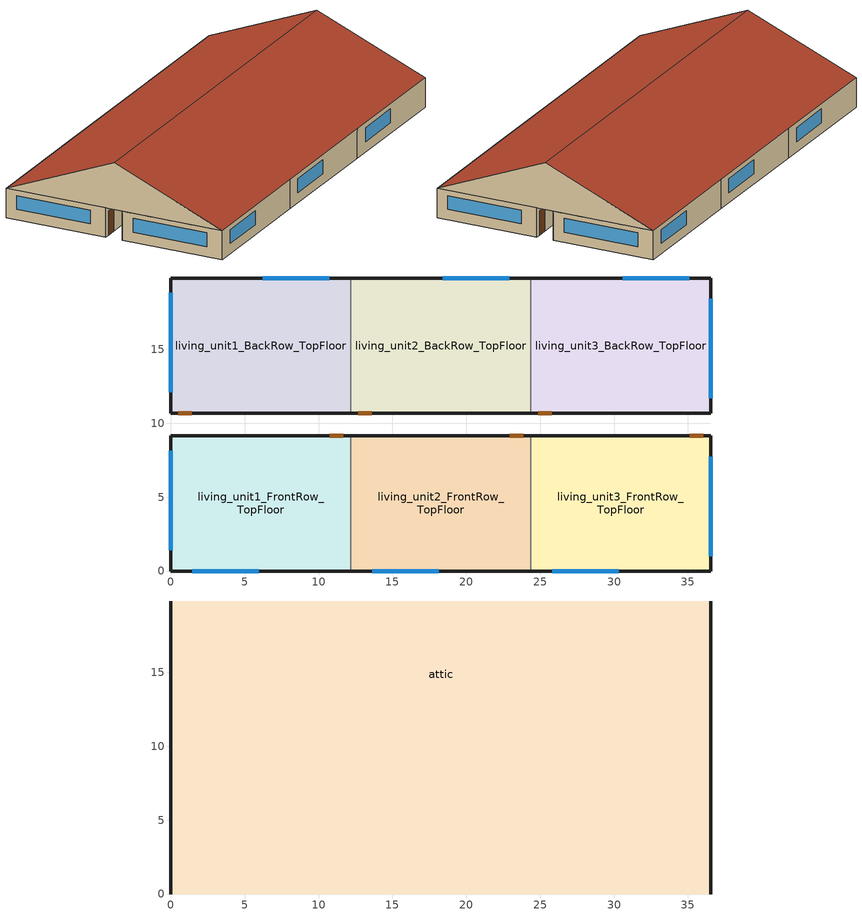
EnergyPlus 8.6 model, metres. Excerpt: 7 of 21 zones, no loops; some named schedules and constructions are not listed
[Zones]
living_unit3_BackRow_TopFloor
 floor to living_unit3_BackRow_MiddleFloor (ceiling-floor-layer): 36.54,10.68 24.36,10.68 24.36,19.84 36.54,19.84 z5.33
 wall outside (Exterior Wall): 24.36,10.68 36.54,10.68 36.54,19.84 24.36,19.84 z5.33:7.92
 wall to living_unit2_BackRow_TopFloor (interiorwall): 24.36,19.84 24.36,10.68 z5.33:7.92
 window (Exterior Window): 36.54,11.68 36.54,18.43 / 35.08,19.84 30.58,19.84 z6.25:7.47
 door (Exterior Door): 24.86,10.68 25.77,10.68 z5.33:7.47
 ceiling to attic (Interior Ceiling): 24.36,10.68 36.54,10.68 36.54,19.84 24.36,19.84 z7.92
living_unit3_FrontRow_TopFloor
 floor to living_unit3_FrontRow_MiddleFloor (ceiling-floor-layer): 36.54,0 24.36,0 24.36,9.16 36.54,9.16 z5.33
 wall outside (Exterior Wall): 24.36,0 36.54,0 36.54,9.16 24.36,9.16 z5.33:7.92
 wall to living_unit2_FrontRow_TopFloor (interiorwall): 24.36,9.16 24.36,0 z5.33:7.92
 window (Exterior Window): 36.54,1 36.54,7.75 / 25.82,0 30.32,0 z6.25:7.47
 door (Exterior Door): 36.04,9.16 35.12,9.16 z5.33:7.47
 ceiling to attic (Interior Ceiling): 24.36,0 36.54,0 36.54,9.16 24.36,9.16 z7.92
living_unit1_FrontRow_TopFloor
 floor to living_unit1_FrontRow_MiddleFloor (ceiling-floor-layer): 12.18,0 0,0 0,9.16 12.18,9.16 z5.33
 wall outside (Exterior Wall): 12.18,9.16 0,9.16 0,0 12.18,0 z5.33:7.92
 wall to living_unit2_FrontRow_TopFloor (interiorwall): 12.18,0 12.18,9.16 z5.33:7.92
 window (Exterior Window): 1.46,0 5.96,0 / 0,8.16 0,1.41 z6.25:7.47
 door (Exterior Door): 11.68,9.16 10.76,9.16 z5.33:7.47
 ceiling to attic (Interior Ceiling): 0,0 12.18,0 12.18,9.16 0,9.16 z7.92
living_unit2_BackRow_TopFloor
 floor to living_unit2_BackRow_MiddleFloor (ceiling-floor-layer): 24.36,10.68 12.18,10.68 12.18,19.84 24.36,19.84 z5.33
 wall outside (Exterior Wall): 12.18,10.68 24.36,10.68 / 24.36,19.84 12.18,19.84 z5.33:7.92
 wall to living_unit1_BackRow_TopFloor (interiorwall): 12.18,19.84 12.18,10.68 z5.33:7.92
 window (Exterior Window): 22.9,19.84 18.4,19.84 z6.25:7.47
 door (Exterior Door): 12.68,10.68 13.59,10.68 z5.33:7.47
 ceiling to attic (Interior Ceiling): 12.18,10.68 24.36,10.68 24.36,19.84 12.18,19.84 z7.92
living_unit2_FrontRow_TopFloor
 floor to living_unit2_FrontRow_MiddleFloor (ceiling-floor-layer): 24.36,0 12.18,0 12.18,9.16 24.36,9.16 z5.33
 wall outside (Exterior Wall): 12.18,0 24.36,0 / 24.36,9.16 12.18,9.16 z5.33:7.92
 window (Exterior Window): 13.64,0 18.14,0 z6.25:7.47
 door (Exterior Door): 23.86,9.16 22.94,9.16 z5.33:7.47
 ceiling to attic (Interior Ceiling): 12.18,0 24.36,0 24.36,9.16 12.18,9.16 z7.92
living_unit1_BackRow_TopFloor
 floor to living_unit1_BackRow_BottomFloor (ceiling-floor-layer): 12.18,10.68 0,10.68 0,19.84 12.18,19.84 z5.33
 wall outside (Exterior Wall): 12.18,19.84 0,19.84 0,10.68 12.18,10.68 z5.33:7.92
 window (Exterior Window): 10.72,19.84 6.22,19.84 / 0,18.84 0,12.09 z6.25:7.47
 door (Exterior Door): 0.5,10.68 1.41,10.68 z5.33:7.47
 ceiling to attic (Interior Ceiling): 0,10.68 12.18,10.68 12.18,19.84 0,19.84 z7.92
attic
 wall outside (Gable_end): 36.54,0,7.92 36.54,19.84,7.92 36.54,9.92,12.05; 0,19.84,7.92 0,0,7.92 0,9.92,12.05
 roof outside (Exterior Roof): 36.54,19.84,7.92 0,19.84,7.92 0,9.92,12.05 36.54,9.92,12.05; 0,0,7.92 36.54,0,7.92 36.54,9.92,12.05 0,9.92,12.05
[Material]
Name | Roughness | Thickness {m} | Conductivity {W/m-K} | Density {kg/m3} | Specific Heat {J/kg-K} | Solar Absorptance | Specific Heat {J/kg-K} # VM: Kept sp.heat same as cement_stucco due to lack of data | Thermal Absorptance | Visible Absorptance | Thickness {m}			# back calculating to yield reqd. U
sheathing_consol_layer | Rough | 0.0127 | 0.0940184 | 685.008 | 1172.332
ceil_consol_layer | Rough | 0.479081 | 0.0617176 | 41.9286 | 776.251
wall_consol_layer | Rough | 0.1397 | 0.057165 | 120.801 | 1036.26
Asphalt_shingle | MediumRough | 0.00633985 | 0.08186 | 1121.29 | 1255.2 | 0.75
cement_stucco | MediumSmooth | 0.01905 | 0.721 | 1865.58 | 878.64
syn_stucco | MediumSmooth | 0.003048 | 8.65E-02 | 400 |  |  | 878.64
Drywall_1/2in | MediumSmooth | 0.0127 | 0.16009 | 800.923 | 1087.84
OSB_5/8in | MediumSmooth | 0.015875 | 0.1163 | 544.627 | 1213.36
OSB_7/16in | MediumSmooth | 0.0111125 | 0.1163 | 544.627 | 1213.36
Lumber_2x4 | Rough | 0.0890016 | 0.115458 | 512.64 | 767.58 | 0.7 |  | 0.9 | 0.7
OSB_1/2in | MediumSmooth | 0.0127 | 0.1163 | 544.627 | 1213.36 | 0.7 |  | 0.9 | 0.7
door_const | Smooth |  | 0.0720096 | 512.64 | 767.58 |  |  |  |  | 0.0396277
[Construction]
Exterior Wall: syn_stucco, sheathing_consol_layer, OSB_7/16in, wall_consol_layer, Drywall_1/2in
ceiling-floor-layer: Lumber_2x4
Interior Ceiling: ceil_consol_layer, Drywall_1/2in
interiorwall: Drywall_1/2in, OSB_5/8in, Drywall_1/2in
Exterior Roof: Asphalt_shingle, OSB_1/2in
Exterior Window: Glass
Exterior Door: door_const
Gable_end: cement_stucco, Bldg_paper_felt, OSB_5/8in, Air_4_in_vert, Drywall_1/2in
[Material:NoMass]
Bldg_paper_felt: Roughness=Smooth; Thermal Resistance {m2-K/W}=0.0105666
[Material:AirGap]
Air_4_in_vert: Thermal Resistance {m2-K/W}=0.158499
[WindowMaterial:SimpleGlazingSystem]
Glass: 1.817152, 0.3344, 0.88
[WindowProperty:ShadingControl]
Shades: Shading Type=InteriorBlind; Construction with Shading=window_w_blinds; Shading Control Type=OnIfScheduleAllows; Schedule=shading_2012iecc; Shading Control Is Scheduled=Yes; Glare Control Is Active=No
[Zone] Multiplier=1
attic; living_unit3_BackRow_TopFloor; living_unit3_FrontRow_TopFloor; living_unit1_FrontRow_TopFloor; living_unit2_BackRow_TopFloor; living_unit2_FrontRow_TopFloor; living_unit1_BackRow_TopFloor
[GroundHeatTransfer:Control]
gtp_control: Run Basement Preprocessor=yes; Run Slab Preprocessor=no
[GroundHeatTransfer:Slab:Materials]
NMAT: Number of materials=2; ALBEDO: Surface Albedo: No Snow=0.16; ALBEDO: Surface Albedo: Snow=0.4; EPSLW: Surface Emissivity: No Snow=0.9; EPSLW: Surface Emissivity: Snow=0.9; Z0: Surface Roughness: No Snow=0.75; Z0: Surface Roughness: Snow=0.05; HIN: Indoor HConv: Downward Flow {W/m2-K}=6; HIN: Indoor HConv: Upward {W/m2-K}=9
[GroundHeatTransfer:Slab:MatlProps]
RHO: Slab Material density {kg/m3}=2300; RHO: Soil Density {kg/m3}=1200; CP: Slab CP {J/kg-K}=650; CP: Soil CP {J/kg-K}=1200; TCON: Slab k {W/m-K}=0.9; TCON: Soil k {W/m-K}=1
[GroundHeatTransfer:Slab:BoundConds]
EVTR: Is surface evapotranspiration modeled=FALSE; FIXBC: is the lower boundary at a fixed temperature=TRUE; TDEEPin {C}=10; USRHflag: Is the ground surface h specified by the user?=FALSE
[GroundHeatTransfer:Slab:BldgProps]
IYRS: Number of years to iterate=10; Shape: Slab shape=0; HBLDG: Building height {m}=4; TIN1: January Indoor Average temperature set point {C}=22.22; TIN2: February Indoor Average temperature set point {C}=22.22; TIN3: March Indoor Average temperature set point {C}=22.22; TIN4: April Indoor Average temperature set point {C}=22.22; TIN5: May Indoor Average temperature set point {C}=22.22; TIN6: June Indoor Average temperature set point {C}=23.88; TIN7: July Indoor Average temperature set point {C}=23.88; TIN8: August Indoor Average temperature set point {C}=23.88; TIN9: September Indoor Average temperature set point {C}=23.88; TIN10: October Indoor Average temperature set point {C}=22.22; TIN11: NovemberIndoor Average temperature set point {C}=22.22; TIN12: December Indoor Average temperature set point {C}=22.22; TINAmp: Daily Indoor sine wave variation amplitude {deltaC}=0; ConvTol: Convergence Tolerance=0.1
[GroundHeatTransfer:Slab:Insulation]
RINS: R value of under slab insulation {m2-K/W}=0; DINS: Width of strip of under slab insulation {m}=0; RVINS: R value of vertical insulation {m2-K/W}=1.761; ZVINS: Depth of vertical insulation {m}=1.5; IVINS: Flag: Is there vertical insulation=1
[GroundHeatTransfer:Slab:EquivalentSlab]
APRatio: The area to perimeter ratio for this slab {m}=2.61257; SLABDEPTH: Thickness of slab on grade {m}=0.1; CLEARANCE: Distance from edge of slab to domain edge {m}=15; ZCLEARANCE: Distance from bottom of slab to domain bottom {m}=15
[GroundHeatTransfer:Basement:SimParameters]
F: Multiplier for the ADI solution:=0.1; IYRS: Maximum number of yearly iterations:=15
[GroundHeatTransfer:Basement:MatlProps]
NMAT: Number of materials in this domain=6; Density for Foundation Wall {kg/m3}=2243; density for Floor Slab {kg/m3}=2243; density for Ceiling {kg/m3}=311; density for Soil {kg/m3}=1500; density for Gravel {kg/m3}=2000; density for Wood {kg/m3}=449; Specific heat for foundation wall {J/kg-K}=880; Specific heat for floor slab {J/kg-K}=880; Specific heat for ceiling {J/kg-K}=1530; Specific heat for soil {J/kg-K}=840; Specific heat for gravel {J/kg-K}=720; Specific heat for wood {J/kg-K}=1530; Thermal conductivity for foundation wall {W/m-K}=1.4; Thermal conductivity for floor slab {W/m-K}=1.4; Thermal conductivity for ceiling {W/m-K}=0.09; thermal conductivity for soil {W/m-K}=1.1; thermal conductivity for gravel {W/m-K}=1.9; thermal conductivity for wood {W/m-K}=0.12
[GroundHeatTransfer:Basement:Insulation]
REXT: R Value of any exterior insulation {m2-K/W} # Rvalue has to be > 0=2.2893; INSFULL: Flag: Is the wall fully insulated?=True
[GroundHeatTransfer:Basement:SurfaceProps]
ALBEDO: Surface albedo for No snow conditions=0.16; ALBEDO: Surface albedo for snow conditions=0.4; EPSLN: Surface emissivity No Snow=0.94; EPSLN: Surface emissivity with Snow=0.86; VEGHT: Surface roughness No snow conditions {cm}=6; VEGHT: Surface roughness Snow conditions {cm}=0.25; PET: Flag, Potential evapotranspiration on?=False
[GroundHeatTransfer:Basement:BldgData]
DWALL: Wall thickness {m}=0.2; DSLAB: Floor slab thickness {m}=0.243828; DGRAVXY: Width of gravel pit beside basement wall {m}=0.3; DGRAVZN: Gravel depth extending above the floor slab {m}=0.2; DGRAVZP: Gravel depth below the floor slab {m}=0.1
[GroundHeatTransfer:Basement:Interior]
COND: Flag: Is the basement conditioned?=True; HIN: Downward convection only heat transfer coefficient {W/m2-K}=0.92; HIN: Upward convection only heat transfer coefficient {W/m2-K}=4.04; HIN: Horizontal convection only heat transfer coefficient {W/m2-K}=3.08; HIN: Downward combined (convection and radiation) heat transfer coefficient {W/m2-K}=6.13; HIN: Upward combined (convection and radiation) heat transfer coefficient {W/m2-K}=9.26; HIN: Horizontal combined (convection and radiation) heat transfer coefficient {W/m2-K}=8.29
[GroundHeatTransfer:Basement:ComBldg]
January average temperature {C}=21; February average temperature {C}=21; March average temperature {C}=21; April average temperature {C}=21; May average temperature {C}=24; June average temperature {C}=24; July average temperature {C}=24; August average temperature {C}=24; September average temperature {C}=24; October average temperature {C}=24; November average temperature {C}=21; December average temperature {C}=21; Daily variation sine wave amplitude {deltaC}=21
[GroundHeatTransfer:Basement:EquivSlab]
APRatio: The area to perimeter ratio for this slab {m}=2.61257; EquivSizing: Flag=True
[GroundHeatTransfer:Basement:EquivAutoGrid]
CLEARANCE: Distance from outside of wall to edge of 3-D ground domain {m}=15; SlabDepth: Thickness of the floor slab {m}=0.1; BaseDepth: Depth of the basement wall below grade {m}=1.21914
[ElectricEquipment]
dishwasher1_FrontRow_TopFloor: living_unit1_FrontRow_TopFloor, DishWasher, EquipmentLevel, 54.7543, , , 0.15, 0.6, 0.25, dishwasher
refrigerator1_FrontRow_TopFloor: living_unit1_FrontRow_TopFloor, Refrigerator, EquipmentLevel, 91.0576, , , 0, 1, 0, refrigerator
clotheswasher1_FrontRow_TopFloor: living_unit1_FrontRow_TopFloor, ClothesWasher, EquipmentLevel, 23.732, , , 0, 0.8, 0.2, clotheswasher
electric_dryer1_FrontRow_TopFloor: living_unit1_FrontRow_TopFloor, ClothesDryer, EquipmentLevel, 177.596, , , 0.05, 0.15, 0.8, electric_dryer
electric_range1_FrontRow_TopFloor: living_unit1_FrontRow_TopFloor, CookingRange, EquipmentLevel, 206.727, , , 0.3, 0.4, 0.3, electric_range
television1_FrontRow_TopFloor: living_unit1_FrontRow_TopFloor, InteriorLighting, EquipmentLevel, 0, , , 0, 1, 0, television
electric_mels1_FrontRow_TopFloor: living_unit1_FrontRow_TopFloor, MiscPlugLoad, EquipmentLevel, 440.553, , , 0.06, 0.69, 0.25, electric_mels
IECC_Adj1_FrontRow_TopFloor: living_unit1_FrontRow_TopFloor, MiscPlugLoad, Watts/Area, 0.262109, 0.062439, 0.411909, 0.251045
dishwasher2_FrontRow_TopFloor: living_unit2_FrontRow_TopFloor, DishWasher, EquipmentLevel, 54.7543, , , 0.15, 0.6, 0.25, dishwasher
refrigerator2_FrontRow_TopFloor: living_unit2_FrontRow_TopFloor, Refrigerator, EquipmentLevel, 91.0576, , , 0, 1, 0, refrigerator
clotheswasher2_FrontRow_TopFloor: living_unit2_FrontRow_TopFloor, ClothesWasher, EquipmentLevel, 23.732, , , 0, 0.8, 0.2, clotheswasher
electric_dryer2_FrontRow_TopFloor: living_unit2_FrontRow_TopFloor, ClothesDryer, EquipmentLevel, 177.596, , , 0.05, 0.15, 0.8, electric_dryer
electric_range2_FrontRow_TopFloor: living_unit2_FrontRow_TopFloor, CookingRange, EquipmentLevel, 206.727, , , 0.3, 0.4, 0.3, electric_range
television2_FrontRow_TopFloor: living_unit2_FrontRow_TopFloor, InteriorLighting, EquipmentLevel, 0, , , 0, 1, 0, television
electric_mels2_FrontRow_TopFloor: living_unit2_FrontRow_TopFloor, MiscPlugLoad, EquipmentLevel, 440.553, , , 0.06, 0.69, 0.25, electric_mels
IECC_Adj2_FrontRow_TopFloor: living_unit2_FrontRow_TopFloor, MiscPlugLoad, Watts/Area, 0.262109, 0.062439, 0.411909, 0.251045
dishwasher3_FrontRow_TopFloor: living_unit3_FrontRow_TopFloor, DishWasher, EquipmentLevel, 54.7543, , , 0.15, 0.6, 0.25, dishwasher
refrigerator3_FrontRow_TopFloor: living_unit3_FrontRow_TopFloor, Refrigerator, EquipmentLevel, 91.0576, , , 0, 1, 0, refrigerator
clotheswasher3_FrontRow_TopFloor: living_unit3_FrontRow_TopFloor, ClothesWasher, EquipmentLevel, 23.732, , , 0, 0.8, 0.2, clotheswasher
electric_dryer3_FrontRow_TopFloor: living_unit3_FrontRow_TopFloor, ClothesDryer, EquipmentLevel, 177.596, , , 0.05, 0.15, 0.8, electric_dryer
electric_range3_FrontRow_TopFloor: living_unit3_FrontRow_TopFloor, CookingRange, EquipmentLevel, 206.727, , , 0.3, 0.4, 0.3, electric_range
television3_FrontRow_TopFloor: living_unit3_FrontRow_TopFloor, InteriorLighting, EquipmentLevel, 0, , , 0, 1, 0, television
electric_mels3_FrontRow_TopFloor: living_unit3_FrontRow_TopFloor, MiscPlugLoad, EquipmentLevel, 440.553, , , 0.06, 0.69, 0.25, electric_mels
IECC_Adj3_FrontRow_TopFloor: living_unit3_FrontRow_TopFloor, MiscPlugLoad, Watts/Area, 0.262109, 0.062439, 0.411909, 0.251045
dishwasher1_BackRow_TopFloor: living_unit1_BackRow_TopFloor, DishWasher, EquipmentLevel, 54.7543, , , 0.15, 0.6, 0.25, dishwasher
refrigerator1_BackRow_TopFloor: living_unit1_BackRow_TopFloor, Refrigerator, EquipmentLevel, 91.0576, , , 0, 1, 0, refrigerator
clotheswasher1_BackRow_TopFloor: living_unit1_BackRow_TopFloor, ClothesWasher, EquipmentLevel, 23.732, , , 0, 0.8, 0.2, clotheswasher
electric_dryer1_BackRow_TopFloor: living_unit1_BackRow_TopFloor, ClothesDryer, EquipmentLevel, 177.596, , , 0.05, 0.15, 0.8, electric_dryer
electric_range1_BackRow_TopFloor: living_unit1_BackRow_TopFloor, CookingRange, EquipmentLevel, 206.727, , , 0.3, 0.4, 0.3, electric_range
television1_BackRow_TopFloor: living_unit1_BackRow_TopFloor, InteriorLighting, EquipmentLevel, 0, , , 0, 1, 0, television
electric_mels1_BackRow_TopFloor: living_unit1_BackRow_TopFloor, MiscPlugLoad, EquipmentLevel, 440.553, , , 0.06, 0.69, 0.25, electric_mels
IECC_Adj1_BackRow_TopFloor: living_unit1_BackRow_TopFloor, MiscPlugLoad, Watts/Area, 0.262109, 0.062439, 0.411909, 0.251045
dishwasher2_BackRow_TopFloor: living_unit2_BackRow_TopFloor, DishWasher, EquipmentLevel, 54.7543, , , 0.15, 0.6, 0.25, dishwasher
refrigerator2_BackRow_TopFloor: living_unit2_BackRow_TopFloor, Refrigerator, EquipmentLevel, 91.0576, , , 0, 1, 0, refrigerator
clotheswasher2_BackRow_TopFloor: living_unit2_BackRow_TopFloor, ClothesWasher, EquipmentLevel, 23.732, , , 0, 0.8, 0.2, clotheswasher
electric_dryer2_BackRow_TopFloor: living_unit2_BackRow_TopFloor, ClothesDryer, EquipmentLevel, 177.596, , , 0.05, 0.15, 0.8, electric_dryer
electric_range2_BackRow_TopFloor: living_unit2_BackRow_TopFloor, CookingRange, EquipmentLevel, 206.727, , , 0.3, 0.4, 0.3, electric_range
television2_BackRow_TopFloor: living_unit2_BackRow_TopFloor, InteriorLighting, EquipmentLevel, 0, , , 0, 1, 0, television
electric_mels2_BackRow_TopFloor: living_unit2_BackRow_TopFloor, MiscPlugLoad, EquipmentLevel, 440.553, , , 0.06, 0.69, 0.25, electric_mels
IECC_Adj2_BackRow_TopFloor: living_unit2_BackRow_TopFloor, MiscPlugLoad, Watts/Area, 0.262109, 0.062439, 0.411909, 0.251045
dishwasher3_BackRow_TopFloor: living_unit3_BackRow_TopFloor, DishWasher, EquipmentLevel, 54.7543, , , 0.15, 0.6, 0.25, dishwasher
refrigerator3_BackRow_TopFloor: living_unit3_BackRow_TopFloor, Refrigerator, EquipmentLevel, 91.0576, , , 0, 1, 0, refrigerator
clotheswasher3_BackRow_TopFloor: living_unit3_BackRow_TopFloor, ClothesWasher, EquipmentLevel, 23.732, , , 0, 0.8, 0.2, clotheswasher
electric_dryer3_BackRow_TopFloor: living_unit3_BackRow_TopFloor, ClothesDryer, EquipmentLevel, 177.596, , , 0.05, 0.15, 0.8, electric_dryer
electric_range3_BackRow_TopFloor: living_unit3_BackRow_TopFloor, CookingRange, EquipmentLevel, 206.727, , , 0.3, 0.4, 0.3, electric_range
television3_BackRow_TopFloor: living_unit3_BackRow_TopFloor, InteriorLighting, EquipmentLevel, 0, , , 0, 1, 0, television
electric_mels3_BackRow_TopFloor: living_unit3_BackRow_TopFloor, MiscPlugLoad, EquipmentLevel, 440.553, , , 0.06, 0.69, 0.25, electric_mels
IECC_Adj3_BackRow_TopFloor: living_unit3_BackRow_TopFloor, MiscPlugLoad, Watts/Area, 0.262109, 0.062439, 0.411909, 0.251045
[ZoneInfiltration:EffectiveLeakageArea] Schedule=always_avail
Name | Zone | Effective Air Leakage Area {cm2} | Stack Coefficient | Wind Coefficient | Effective Air Leakage Area	# 1/300 for ceiling area converted to sq. cm
Living_ShermanGrimsrud_unit1_FrontRow_TopFloor | living_unit1_FrontRow_TopFloor | 107.349 | 0.00029 | 0.000231
Living_ShermanGrimsrud_unit2_FrontRow_TopFloor | living_unit2_FrontRow_TopFloor | 94.527 | 0.00029 | 0.000231
Living_ShermanGrimsrud_unit3_FrontRow_TopFloor | living_unit3_FrontRow_TopFloor | 107.349 | 0.00029 | 0.000231
Living_ShermanGrimsrud_unit1_BackRow_TopFloor | living_unit1_BackRow_TopFloor | 107.349 | 0.00029 | 0.000231
Living_ShermanGrimsrud_unit2_BackRow_TopFloor | living_unit2_BackRow_TopFloor | 94.527 | 0.00029 | 0.000231
Living_ShermanGrimsrud_unit3_BackRow_TopFloor | living_unit3_BackRow_TopFloor | 107.349 | 0.00029 | 0.000231
AtticVent | attic |  | 0.000435 | 0.000271 | 3330
[ZoneVentilation:DesignFlowRate] Schedule=always_avail; Design Flow Rate Calculation Method=Flow/Zone; Design Flow Rate {m3/s}=0.0212376; Ventilation Type=Exhaust; Fan Pressure Rise {Pa}=0; Fan Total Efficiency		# Fan consumption added during post-processing @ 2.8 cfm/W=1; Constant Term Coefficient=1; Temperature Term Coefficient=0; Velocity Term Coefficient=0; Velocity Squared Term Coefficient=0; Minimum Indoor Temperature {C}=-100; Maximum Indoor Temperature {C}=100; Delta Temperature {deltaC}=-100; Minimum Outdoor Temperature {C}=-100; Maximum Outdoor Temperature {C}=100; Maximum Wind Speed {m/s}=40
Name | Zone
Ventilation_unit1_FrontRow_TopFloor | living_unit1_FrontRow_TopFloor
Ventilation_unit2_FrontRow_TopFloor | living_unit2_FrontRow_TopFloor
Ventilation_unit3_FrontRow_TopFloor | living_unit3_FrontRow_TopFloor
Ventilation_unit1_BackRow_TopFloor | living_unit1_BackRow_TopFloor
Ventilation_unit2_BackRow_TopFloor | living_unit2_BackRow_TopFloor
Ventilation_unit3_BackRow_TopFloor | living_unit3_BackRow_TopFloor
[People] Number of People Schedule=Occupancy; Number of People Calculation Method=People; Number of People=2; Fraction Radiant=0; Sensible Heat Fraction=autocalculate; Activity Level Schedule=activity_sch; Enable ASHRAE 55 Comfort Warnings=No; Mean Radiant Temperature Calculation Type=ZoneAveraged
Name | Zone or ZoneList
people_unit1_FrontRow_TopFloor | living_unit1_FrontRow_TopFloor
people_unit2_FrontRow_TopFloor | living_unit2_FrontRow_TopFloor
people_unit3_FrontRow_TopFloor | living_unit3_FrontRow_TopFloor
people_unit1_BackRow_TopFloor | living_unit1_BackRow_TopFloor
people_unit2_BackRow_TopFloor | living_unit2_BackRow_TopFloor
people_unit3_BackRow_TopFloor | living_unit3_BackRow_TopFloor
[Lights] Schedule=InteriorLightingHE; Design Level Calculation Method=Watts/Area; Return Air Fraction=0; Fraction Radiant=0.6; Fraction Visible=0.2; Fraction Replaceable=0
Name | Zone or ZoneList | Watts per Zone Floor Area {W/m2} | Watts per Zone Floor Area {W/m2} # From NREL's Seattle benchmark assumption 153 W for a 2160 ft2 building
Living Hardwired Lighting1_FrontRow_TopFloor | living_unit1_FrontRow_TopFloor | 1.38437
Living Plug-in Lighting1_FrontRow_TopFloor | living_unit1_FrontRow_TopFloor |  | 0.575035
Living Hardwired Lighting2_FrontRow_TopFloor | living_unit2_FrontRow_TopFloor | 1.38437
Living Plug-in Lighting2_FrontRow_TopFloor | living_unit2_FrontRow_TopFloor |  | 0.575035
Living Hardwired Lighting3_FrontRow_TopFloor | living_unit3_FrontRow_TopFloor | 1.38437
Living Plug-in Lighting3_FrontRow_TopFloor | living_unit3_FrontRow_TopFloor |  | 0.575035
Living Hardwired Lighting1_BackRow_TopFloor | living_unit1_BackRow_TopFloor | 1.38437
Living Plug-in Lighting1_BackRow_TopFloor | living_unit1_BackRow_TopFloor |  | 0.575035
Living Hardwired Lighting2_BackRow_TopFloor | living_unit2_BackRow_TopFloor | 1.38437
Living Plug-in Lighting2_BackRow_TopFloor | living_unit2_BackRow_TopFloor |  | 0.575035
Living Hardwired Lighting3_BackRow_TopFloor | living_unit3_BackRow_TopFloor | 1.38437
Living Plug-in Lighting3_BackRow_TopFloor | living_unit3_BackRow_TopFloor |  | 0.575035
[Exterior:Lights]
Name | Schedule | Design Level {W}
Exterior-Lights_unit1_FrontRow_BottomFloor; Exterior-Lights_unit2_FrontRow_BottomFloor; Exterior-Lights_unit3_FrontRow_BottomFloor; Exterior-Lights_unit1_BackRow_BottomFloor; Exterior-Lights_unit2_BackRow_BottomFloor; Exterior-Lights_unit3_BackRow_BottomFloor; Exterior-Lights_unit1_FrontRow_MiddleFloor; Exterior-Lights_unit2_FrontRow_MiddleFloor; Exterior-Lights_unit3_FrontRow_MiddleFloor | ExteriorLighting | 23.9096
Garage-Lights_unit1_FrontRow_BottomFloor; Garage-Lights_unit2_FrontRow_BottomFloor; Garage-Lights_unit3_FrontRow_BottomFloor; Garage-Lights_unit1_BackRow_BottomFloor; Garage-Lights_unit2_BackRow_BottomFloor; Garage-Lights_unit3_BackRow_BottomFloor; Garage-Lights_unit1_FrontRow_MiddleFloor; Garage-Lights_unit2_FrontRow_MiddleFloor | InteriorLightingHE | 7.84187
